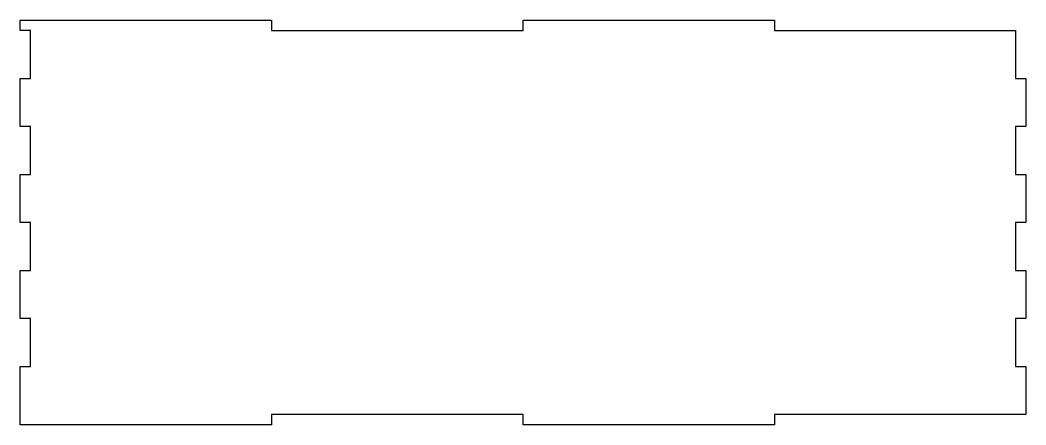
# Model space of a CAD drawing. Header units: millimetres. Extents: x -90 to 203, y 0 to 118.
import ezdxf

# ---------------------------------------------------------------- set-up
doc = ezdxf.new("R2010")
doc.units = ezdxf.units.MM
doc.layers.get('0').update_dxf_attribs({"linetype": 'CONTINUOUS'})

msp = doc.modelspace()

# ---------------------------------------------------------------- linework, layer by layer
msp.add_lwpolyline([(-90, 118), (-16.75, 118), (-16.75, 115), (56.5, 115), (56.5, 118), (129.75, 118), (129.75, 115), (200, 115), (200, 101), (203, 101), (203, 87), (200, 87), (200, 73), (203, 73), (203, 59), (200, 59), (200, 45), (203, 45), (203, 31), (200, 31), (200, 17), (203, 17), (203, 3), (129.75, 3), (129.75, 0), (56.5, 0), (56.5, 3), (-16.75, 3), (-16.75, 0), (-90, 0), (-90, 17), (-87, 17), (-87, 31), (-90, 31), (-90, 45), (-87, 45), (-87, 59), (-90, 59), (-90, 73), (-87, 73), (-87, 87), (-90, 87), (-90, 101), (-87, 101), (-87, 115), (-90, 115)], close=True)

doc.saveas('drawing.dxf')
